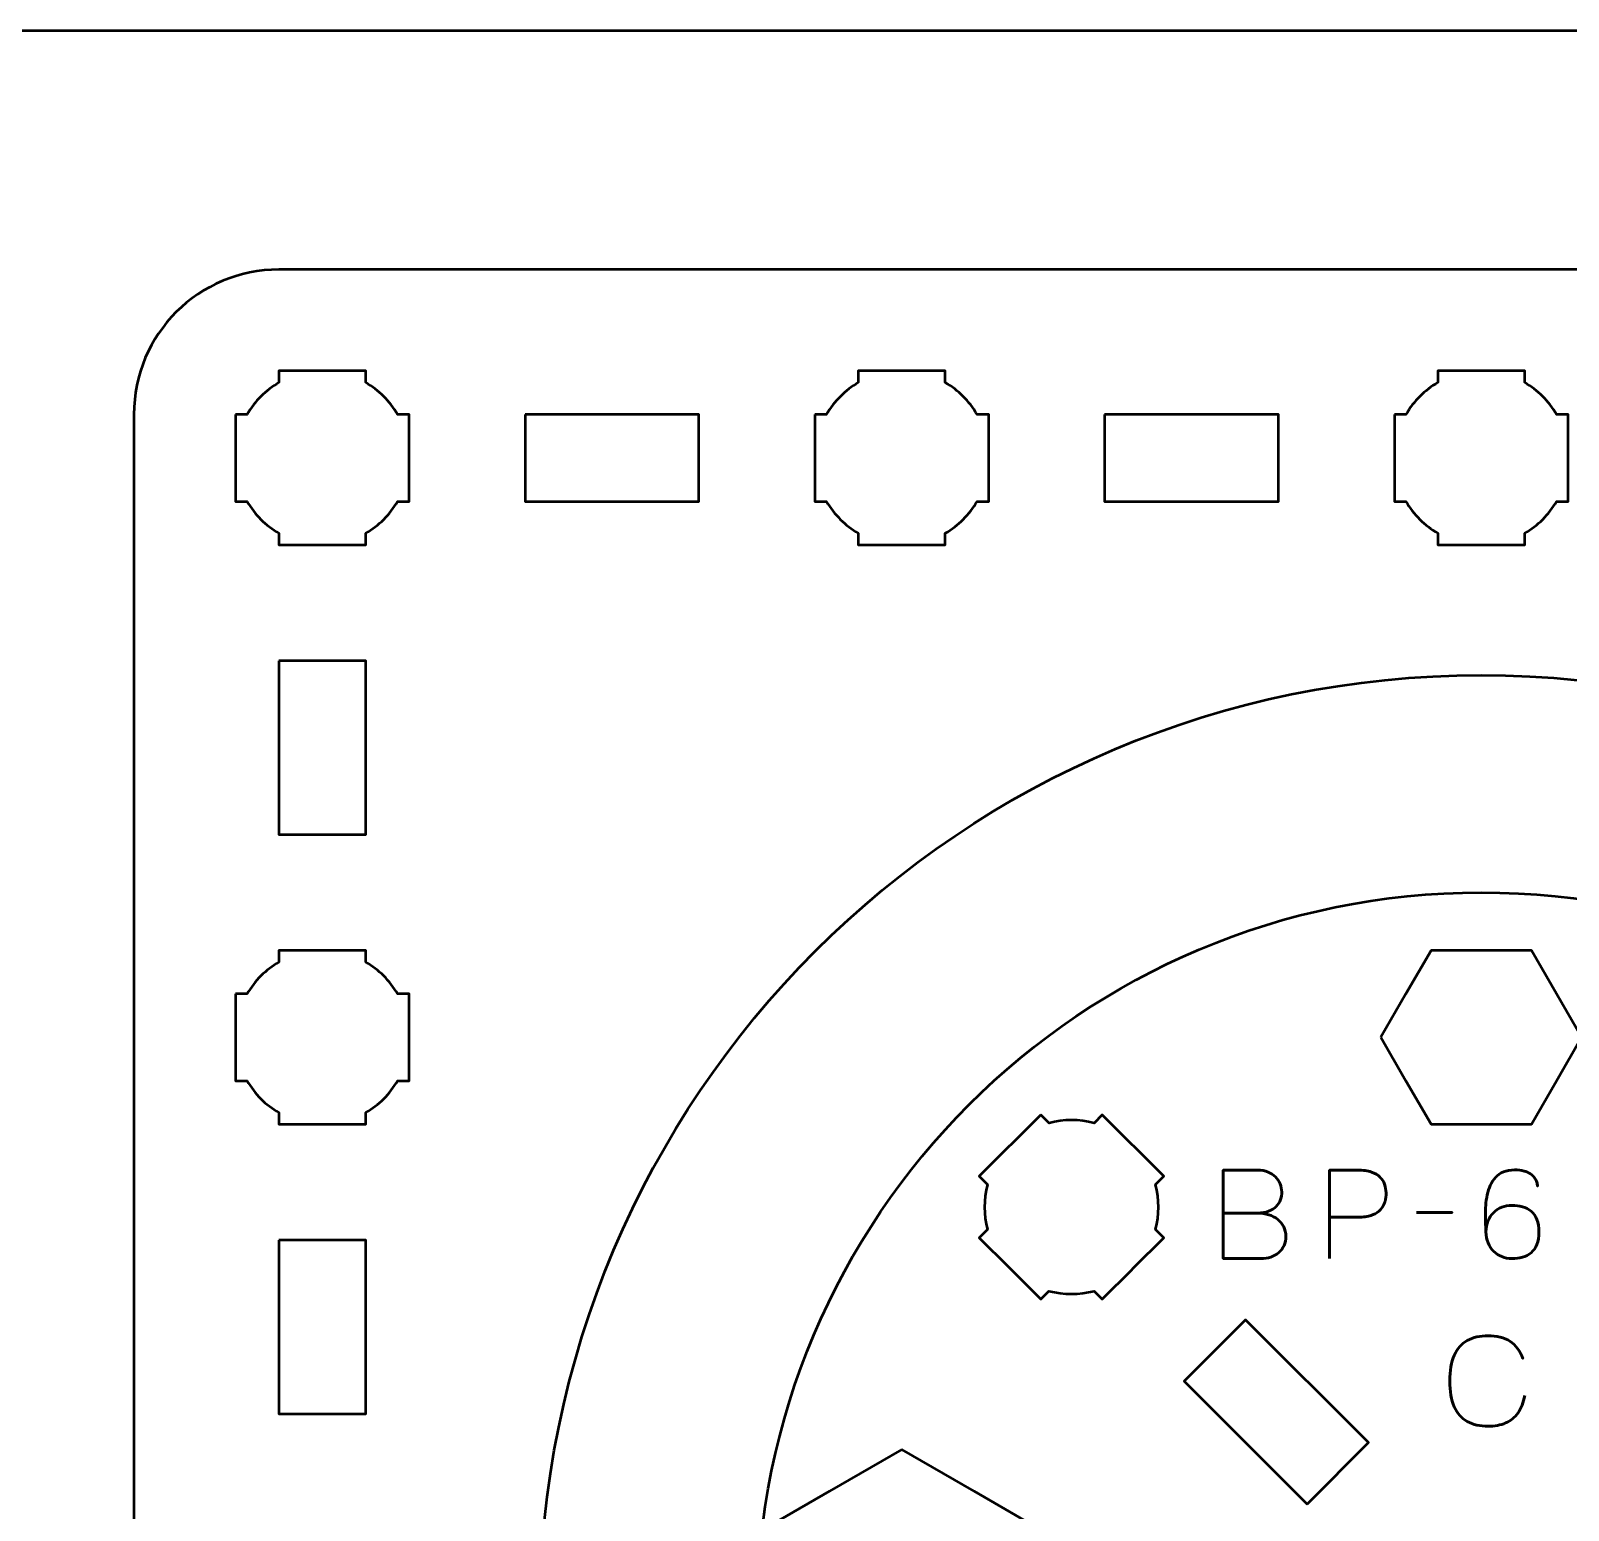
# Model space of a CAD drawing. Header units: centimetres. Extents: x -21 to 0, y -29.7 to 0.
# Drawn here: x -10.5 to -5.19, y -5.11 to 0 of the extents above; entities that cross this region are included whole.
import ezdxf

# ---------------------------------------------------------------- set-up
doc = ezdxf.new("R2010")
doc.units = ezdxf.units.CM
doc.header["$MEASUREMENT"] = 0
doc.layers.add('Layer 1', color=7, linetype='Continuous')

msp = doc.modelspace()

# ---------------------------------------------------------------- linework, layer by layer
at = {"layer": 'Layer 1', "color": 3, "lineweight": 53}
for centre, major_axis in [((-5.49369, -5.47442), (0, 3.25)), ((-5.49369, -5.47441), (0, 2.5))]:
    msp.add_ellipse(centre, major_axis=major_axis, ratio=1, dxfattribs=at)
at = {"layer": 'Layer 1', "color": 1, "lineweight": 53}
msp.add_open_spline([(-21.00003, -29.19995), (-21.00003, -29.19995), (-21.00003, -1.69992), (-21.00003, -1.69992), (-21.00003, -1.69992), (-21.00003, -1.61709), (-20.93286, -1.54992), (-20.85003, -1.54992), (-20.85003, -1.54992), (-20.7672, -1.54992), (-20.70003, -1.48275), (-20.70003, -1.39992), (-20.70003, -1.39992), (-20.70003, -1.31709), (-20.7672, -1.24992), (-20.85003, -1.24992), (-20.85003, -1.24992), (-20.93286, -1.24992), (-21.00003, -1.18275), (-21.00003, -1.09992), (-21.00003, -1.09992), (-21.00003, -1.09992), (-21.00003, -0.49992), (-21.00003, -0.49992), (-21.00003, -0.49992), (-21.00003, -0.22295), (-20.77694, 0.00004), (-20.49994, 0.00004), (-20.49994, 0.00004), (-20.49994, 0.00004), (-0.50008, 0.00004), (-0.50008, 0.00004), (-0.50008, 0.00004), (-0.22294, 0.00004), (0.00002, -0.22295), (0.00002, -0.49992), (0.00002, -0.49992), (0.00002, -0.49992), (0.00002, -29.19995), (0.00002, -29.19995), (0.00002, -29.19995), (0.00002, -29.47695), (-0.22294, -29.70004), (-0.50008, -29.70004), (-0.50008, -29.70004), (-0.50008, -29.70004), (-20.49994, -29.70004), (-20.49994, -29.70004), (-20.49994, -29.70004), (-20.77694, -29.70004), (-21.00003, -29.47695), (-21.00003, -29.19995)], degree=3, knots=[0, 0, 0, 0, 0.0769231, 0.0769231, 0.0769231, 0.0769231, 0.1538462, 0.1538462, 0.1538462, 0.1538462, 0.2307692, 0.2307692, 0.2307692, 0.2307692, 0.3076923, 0.3076923, 0.3076923, 0.3076923, 0.3846154, 0.3846154, 0.3846154, 0.3846154, 0.4615385, 0.4615385, 0.4615385, 0.4615385, 0.5384615, 0.5384615, 0.5384615, 0.5384615, 0.6153846, 0.6153846, 0.6153846, 0.6153846, 0.6923077, 0.6923077, 0.6923077, 0.6923077, 0.7692308, 0.7692308, 0.7692308, 0.7692308, 0.8461538, 0.8461538, 0.8461538, 0.8461538, 0.9230769, 0.9230769, 0.9230769, 0.9230769, 1, 1, 1, 1], dxfattribs=at)
at = {"layer": 'Layer 1', "color": 3, "lineweight": 53}
msp.add_open_spline([(-9.64363, -0.82436), (-9.64363, -0.82436), (-1.34373, -0.82436), (-1.34373, -0.82436), (-1.34373, -0.82436), (-1.06673, -0.82436), (-0.84363, -1.04746), (-0.84363, -1.32446), (-0.84363, -1.32446), (-0.84363, -1.32446), (-0.84363, -9.62436), (-0.84363, -9.62436), (-0.84363, -9.62436), (-0.84363, -9.90136), (-1.06673, -10.12446), (-1.34373, -10.12446), (-1.34373, -10.12446), (-1.34373, -10.12446), (-9.64363, -10.12446), (-9.64363, -10.12446), (-9.64363, -10.12446), (-9.92063, -10.12446), (-10.14373, -9.90136), (-10.14373, -9.62436), (-10.14373, -9.62436), (-10.14373, -9.62436), (-10.14373, -1.32446), (-10.14373, -1.32446), (-10.14373, -1.32446), (-10.14373, -1.04746), (-9.92063, -0.82436), (-9.64363, -0.82436)], degree=3, knots=[0, 0, 0, 0, 0.125, 0.125, 0.125, 0.125, 0.25, 0.25, 0.25, 0.25, 0.375, 0.375, 0.375, 0.375, 0.5, 0.5, 0.5, 0.5, 0.625, 0.625, 0.625, 0.625, 0.75, 0.75, 0.75, 0.75, 0.875, 0.875, 0.875, 0.875, 1, 1, 1, 1], dxfattribs=at)
at = {"layer": 'Layer 1', "lineweight": 53}
for points, knots in [([(-9.79369, -1.32438), (-9.79369, -1.32438), (-9.75349, -1.32438), (-9.75349, -1.32438), (-9.75349, -1.32438), (-9.72716, -1.27886), (-9.6892, -1.24093), (-9.64369, -1.2146), (-9.64369, -1.2146), (-9.64369, -1.2146), (-9.64369, -1.17438), (-9.64369, -1.17438), (-9.64369, -1.17438), (-9.64369, -1.17438), (-9.34369, -1.17438), (-9.34369, -1.17438), (-9.34369, -1.17438), (-9.34369, -1.17438), (-9.34369, -1.21457), (-9.34369, -1.21457), (-9.34369, -1.21457), (-9.29816, -1.2409), (-9.26017, -1.27885), (-9.23381, -1.32438), (-9.23381, -1.32438), (-9.23381, -1.32438), (-9.19369, -1.32438), (-9.19369, -1.32438), (-9.19369, -1.32438), (-9.19369, -1.32438), (-9.19369, -1.4698), (-9.19369, -1.4698), (-9.19369, -1.4698), (-9.19369, -1.4698), (-9.19363, -1.47445), (-9.19363, -1.47445), (-9.19363, -1.47445), (-9.19363, -1.47445), (-9.19369, -1.47909), (-9.19369, -1.47909), (-9.19369, -1.47909), (-9.19369, -1.47909), (-9.19369, -1.62438), (-9.19369, -1.62438), (-9.19369, -1.62438), (-9.19369, -1.62438), (-9.23376, -1.62438), (-9.23376, -1.62438), (-9.23376, -1.62438), (-9.26011, -1.66995), (-9.29811, -1.70796), (-9.34369, -1.73432), (-9.34369, -1.73432), (-9.34369, -1.73432), (-9.34369, -1.77438), (-9.34369, -1.77438), (-9.34369, -1.77438), (-9.34369, -1.77438), (-9.48697, -1.77438), (-9.48697, -1.77438), (-9.48697, -1.77438), (-9.48697, -1.77438), (-9.49364, -1.77446), (-9.49364, -1.77446), (-9.49364, -1.77446), (-9.49364, -1.77446), (-9.50032, -1.77438), (-9.50032, -1.77438), (-9.50032, -1.77438), (-9.50032, -1.77438), (-9.64369, -1.77438), (-9.64369, -1.77438), (-9.64369, -1.77438), (-9.64369, -1.77438), (-9.64369, -1.73428), (-9.64369, -1.73428), (-9.64369, -1.73428), (-9.68923, -1.70792), (-9.72721, -1.66993), (-9.75354, -1.62438), (-9.75354, -1.62438), (-9.75354, -1.62438), (-9.79369, -1.62438), (-9.79369, -1.62438), (-9.79369, -1.62438), (-9.79369, -1.62438), (-9.79369, -1.32438), (-9.79369, -1.32438)], [0, 0, 0, 0, 0.0454545, 0.0454545, 0.0454545, 0.0454545, 0.0909091, 0.0909091, 0.0909091, 0.0909091, 0.1363636, 0.1363636, 0.1363636, 0.1363636, 0.1818182, 0.1818182, 0.1818182, 0.1818182, 0.2272727, 0.2272727, 0.2272727, 0.2272727, 0.2727273, 0.2727273, 0.2727273, 0.2727273, 0.3181818, 0.3181818, 0.3181818, 0.3181818, 0.3636364, 0.3636364, 0.3636364, 0.3636364, 0.4090909, 0.4090909, 0.4090909, 0.4090909, 0.4545455, 0.4545455, 0.4545455, 0.4545455, 0.5, 0.5, 0.5, 0.5, 0.5454545, 0.5454545, 0.5454545, 0.5454545, 0.5909091, 0.5909091, 0.5909091, 0.5909091, 0.6363636, 0.6363636, 0.6363636, 0.6363636, 0.6818182, 0.6818182, 0.6818182, 0.6818182, 0.7272727, 0.7272727, 0.7272727, 0.7272727, 0.7727273, 0.7727273, 0.7727273, 0.7727273, 0.8181818, 0.8181818, 0.8181818, 0.8181818, 0.8636364, 0.8636364, 0.8636364, 0.8636364, 0.9090909, 0.9090909, 0.9090909, 0.9090909, 0.9545455, 0.9545455, 0.9545455, 0.9545455, 1, 1, 1, 1]), ([(-7.79369, -1.32438), (-7.79369, -1.32438), (-7.75349, -1.32438), (-7.75349, -1.32438), (-7.75349, -1.32438), (-7.72716, -1.27886), (-7.6892, -1.24093), (-7.64369, -1.2146), (-7.64369, -1.2146), (-7.64369, -1.2146), (-7.64369, -1.17438), (-7.64369, -1.17438), (-7.64369, -1.17438), (-7.64369, -1.17438), (-7.34369, -1.17438), (-7.34369, -1.17438), (-7.34369, -1.17438), (-7.34369, -1.17438), (-7.34369, -1.21457), (-7.34369, -1.21457), (-7.34369, -1.21457), (-7.29816, -1.2409), (-7.26017, -1.27885), (-7.23381, -1.32438), (-7.23381, -1.32438), (-7.23381, -1.32438), (-7.19369, -1.32438), (-7.19369, -1.32438), (-7.19369, -1.32438), (-7.19369, -1.32438), (-7.19369, -1.4698), (-7.19369, -1.4698), (-7.19369, -1.4698), (-7.19369, -1.4698), (-7.19363, -1.47445), (-7.19363, -1.47445), (-7.19363, -1.47445), (-7.19363, -1.47445), (-7.19369, -1.47909), (-7.19369, -1.47909), (-7.19369, -1.47909), (-7.19369, -1.47909), (-7.19369, -1.62438), (-7.19369, -1.62438), (-7.19369, -1.62438), (-7.19369, -1.62438), (-7.23376, -1.62438), (-7.23376, -1.62438), (-7.23376, -1.62438), (-7.26011, -1.66995), (-7.29811, -1.70796), (-7.34369, -1.73432), (-7.34369, -1.73432), (-7.34369, -1.73432), (-7.34369, -1.77438), (-7.34369, -1.77438), (-7.34369, -1.77438), (-7.34369, -1.77438), (-7.48697, -1.77438), (-7.48697, -1.77438), (-7.48697, -1.77438), (-7.48697, -1.77438), (-7.49364, -1.77446), (-7.49364, -1.77446), (-7.49364, -1.77446), (-7.49364, -1.77446), (-7.50032, -1.77438), (-7.50032, -1.77438), (-7.50032, -1.77438), (-7.50032, -1.77438), (-7.64369, -1.77438), (-7.64369, -1.77438), (-7.64369, -1.77438), (-7.64369, -1.77438), (-7.64369, -1.73428), (-7.64369, -1.73428), (-7.64369, -1.73428), (-7.68923, -1.70792), (-7.72721, -1.66993), (-7.75354, -1.62438), (-7.75354, -1.62438), (-7.75354, -1.62438), (-7.79369, -1.62438), (-7.79369, -1.62438), (-7.79369, -1.62438), (-7.79369, -1.62438), (-7.79369, -1.32438), (-7.79369, -1.32438)], [0, 0, 0, 0, 0.0454545, 0.0454545, 0.0454545, 0.0454545, 0.0909091, 0.0909091, 0.0909091, 0.0909091, 0.1363636, 0.1363636, 0.1363636, 0.1363636, 0.1818182, 0.1818182, 0.1818182, 0.1818182, 0.2272727, 0.2272727, 0.2272727, 0.2272727, 0.2727273, 0.2727273, 0.2727273, 0.2727273, 0.3181818, 0.3181818, 0.3181818, 0.3181818, 0.3636364, 0.3636364, 0.3636364, 0.3636364, 0.4090909, 0.4090909, 0.4090909, 0.4090909, 0.4545455, 0.4545455, 0.4545455, 0.4545455, 0.5, 0.5, 0.5, 0.5, 0.5454545, 0.5454545, 0.5454545, 0.5454545, 0.5909091, 0.5909091, 0.5909091, 0.5909091, 0.6363636, 0.6363636, 0.6363636, 0.6363636, 0.6818182, 0.6818182, 0.6818182, 0.6818182, 0.7272727, 0.7272727, 0.7272727, 0.7272727, 0.7727273, 0.7727273, 0.7727273, 0.7727273, 0.8181818, 0.8181818, 0.8181818, 0.8181818, 0.8636364, 0.8636364, 0.8636364, 0.8636364, 0.9090909, 0.9090909, 0.9090909, 0.9090909, 0.9545455, 0.9545455, 0.9545455, 0.9545455, 1, 1, 1, 1]), ([(-5.79369, -1.32438), (-5.79369, -1.32438), (-5.75349, -1.32438), (-5.75349, -1.32438), (-5.75349, -1.32438), (-5.72716, -1.27886), (-5.6892, -1.24093), (-5.64369, -1.2146), (-5.64369, -1.2146), (-5.64369, -1.2146), (-5.64369, -1.17438), (-5.64369, -1.17438), (-5.64369, -1.17438), (-5.64369, -1.17438), (-5.34369, -1.17438), (-5.34369, -1.17438), (-5.34369, -1.17438), (-5.34369, -1.17438), (-5.34369, -1.21457), (-5.34369, -1.21457), (-5.34369, -1.21457), (-5.29816, -1.2409), (-5.26017, -1.27885), (-5.23381, -1.32438), (-5.23381, -1.32438), (-5.23381, -1.32438), (-5.19369, -1.32438), (-5.19369, -1.32438), (-5.19369, -1.32438), (-5.19369, -1.32438), (-5.19369, -1.4698), (-5.19369, -1.4698), (-5.19369, -1.4698), (-5.19369, -1.4698), (-5.19363, -1.47445), (-5.19363, -1.47445), (-5.19363, -1.47445), (-5.19363, -1.47445), (-5.19369, -1.47909), (-5.19369, -1.47909), (-5.19369, -1.47909), (-5.19369, -1.47909), (-5.19369, -1.62438), (-5.19369, -1.62438), (-5.19369, -1.62438), (-5.19369, -1.62438), (-5.23376, -1.62438), (-5.23376, -1.62438), (-5.23376, -1.62438), (-5.26011, -1.66995), (-5.29811, -1.70796), (-5.34369, -1.73432), (-5.34369, -1.73432), (-5.34369, -1.73432), (-5.34369, -1.77438), (-5.34369, -1.77438), (-5.34369, -1.77438), (-5.34369, -1.77438), (-5.48697, -1.77438), (-5.48697, -1.77438), (-5.48697, -1.77438), (-5.48697, -1.77438), (-5.49364, -1.77446), (-5.49364, -1.77446), (-5.49364, -1.77446), (-5.49364, -1.77446), (-5.50032, -1.77438), (-5.50032, -1.77438), (-5.50032, -1.77438), (-5.50032, -1.77438), (-5.64369, -1.77438), (-5.64369, -1.77438), (-5.64369, -1.77438), (-5.64369, -1.77438), (-5.64369, -1.73428), (-5.64369, -1.73428), (-5.64369, -1.73428), (-5.68923, -1.70792), (-5.72721, -1.66993), (-5.75354, -1.62438), (-5.75354, -1.62438), (-5.75354, -1.62438), (-5.79369, -1.62438), (-5.79369, -1.62438), (-5.79369, -1.62438), (-5.79369, -1.62438), (-5.79369, -1.32438), (-5.79369, -1.32438)], [0, 0, 0, 0, 0.0454545, 0.0454545, 0.0454545, 0.0454545, 0.0909091, 0.0909091, 0.0909091, 0.0909091, 0.1363636, 0.1363636, 0.1363636, 0.1363636, 0.1818182, 0.1818182, 0.1818182, 0.1818182, 0.2272727, 0.2272727, 0.2272727, 0.2272727, 0.2727273, 0.2727273, 0.2727273, 0.2727273, 0.3181818, 0.3181818, 0.3181818, 0.3181818, 0.3636364, 0.3636364, 0.3636364, 0.3636364, 0.4090909, 0.4090909, 0.4090909, 0.4090909, 0.4545455, 0.4545455, 0.4545455, 0.4545455, 0.5, 0.5, 0.5, 0.5, 0.5454545, 0.5454545, 0.5454545, 0.5454545, 0.5909091, 0.5909091, 0.5909091, 0.5909091, 0.6363636, 0.6363636, 0.6363636, 0.6363636, 0.6818182, 0.6818182, 0.6818182, 0.6818182, 0.7272727, 0.7272727, 0.7272727, 0.7272727, 0.7727273, 0.7727273, 0.7727273, 0.7727273, 0.8181818, 0.8181818, 0.8181818, 0.8181818, 0.8636364, 0.8636364, 0.8636364, 0.8636364, 0.9090909, 0.9090909, 0.9090909, 0.9090909, 0.9545455, 0.9545455, 0.9545455, 0.9545455, 1, 1, 1, 1]), ([(-8.79368, -1.32446), (-8.79368, -1.32446), (-8.19368, -1.32446), (-8.19368, -1.32446), (-8.19368, -1.32446), (-8.19368, -1.32446), (-8.19368, -1.62446), (-8.19368, -1.62446), (-8.19368, -1.62446), (-8.19368, -1.62446), (-8.79368, -1.62446), (-8.79368, -1.62446), (-8.79368, -1.62446), (-8.79368, -1.62446), (-8.79368, -1.32446), (-8.79368, -1.32446)], [0, 0, 0, 0, 0.25, 0.25, 0.25, 0.25, 0.5, 0.5, 0.5, 0.5, 0.75, 0.75, 0.75, 0.75, 1, 1, 1, 1]), ([(-6.79372, -1.32446), (-6.79372, -1.32446), (-6.19371, -1.32446), (-6.19371, -1.32446), (-6.19371, -1.32446), (-6.19371, -1.32446), (-6.19371, -1.62446), (-6.19371, -1.62446), (-6.19371, -1.62446), (-6.19371, -1.62446), (-6.79372, -1.62446), (-6.79372, -1.62446), (-6.79372, -1.62446), (-6.79372, -1.62446), (-6.79372, -1.32446), (-6.79372, -1.32446)], [0, 0, 0, 0, 0.25, 0.25, 0.25, 0.25, 0.5, 0.5, 0.5, 0.5, 0.75, 0.75, 0.75, 0.75, 1, 1, 1, 1]), ([(-9.64363, -2.17441), (-9.64363, -2.17441), (-9.34363, -2.17441), (-9.34363, -2.17441), (-9.34363, -2.17441), (-9.34363, -2.17441), (-9.34363, -2.77441), (-9.34363, -2.77441), (-9.34363, -2.77441), (-9.34363, -2.77441), (-9.64363, -2.77441), (-9.64363, -2.77441), (-9.64363, -2.77441), (-9.64363, -2.77441), (-9.64363, -2.17441), (-9.64363, -2.17441)], [0, 0, 0, 0, 0.25, 0.25, 0.25, 0.25, 0.5, 0.5, 0.5, 0.5, 0.75, 0.75, 0.75, 0.75, 1, 1, 1, 1]), ([(-9.79369, -3.32438), (-9.79369, -3.32438), (-9.75349, -3.32438), (-9.75349, -3.32438), (-9.75349, -3.32438), (-9.72716, -3.27886), (-9.6892, -3.24093), (-9.64369, -3.2146), (-9.64369, -3.2146), (-9.64369, -3.2146), (-9.64369, -3.17438), (-9.64369, -3.17438), (-9.64369, -3.17438), (-9.64369, -3.17438), (-9.34369, -3.17438), (-9.34369, -3.17438), (-9.34369, -3.17438), (-9.34369, -3.17438), (-9.34369, -3.21457), (-9.34369, -3.21457), (-9.34369, -3.21457), (-9.29816, -3.2409), (-9.26017, -3.27885), (-9.23381, -3.32438), (-9.23381, -3.32438), (-9.23381, -3.32438), (-9.19369, -3.32438), (-9.19369, -3.32438), (-9.19369, -3.32438), (-9.19369, -3.32438), (-9.19369, -3.4698), (-9.19369, -3.4698), (-9.19369, -3.4698), (-9.19369, -3.4698), (-9.19363, -3.47445), (-9.19363, -3.47445), (-9.19363, -3.47445), (-9.19363, -3.47445), (-9.19369, -3.47909), (-9.19369, -3.47909), (-9.19369, -3.47909), (-9.19369, -3.47909), (-9.19369, -3.62438), (-9.19369, -3.62438), (-9.19369, -3.62438), (-9.19369, -3.62438), (-9.23376, -3.62438), (-9.23376, -3.62438), (-9.23376, -3.62438), (-9.26011, -3.66995), (-9.29811, -3.70796), (-9.34369, -3.73432), (-9.34369, -3.73432), (-9.34369, -3.73432), (-9.34369, -3.77438), (-9.34369, -3.77438), (-9.34369, -3.77438), (-9.34369, -3.77438), (-9.48697, -3.77438), (-9.48697, -3.77438), (-9.48697, -3.77438), (-9.48697, -3.77438), (-9.49364, -3.77446), (-9.49364, -3.77446), (-9.49364, -3.77446), (-9.49364, -3.77446), (-9.50032, -3.77438), (-9.50032, -3.77438), (-9.50032, -3.77438), (-9.50032, -3.77438), (-9.64369, -3.77438), (-9.64369, -3.77438), (-9.64369, -3.77438), (-9.64369, -3.77438), (-9.64369, -3.73428), (-9.64369, -3.73428), (-9.64369, -3.73428), (-9.68923, -3.70792), (-9.72721, -3.66993), (-9.75354, -3.62438), (-9.75354, -3.62438), (-9.75354, -3.62438), (-9.79369, -3.62438), (-9.79369, -3.62438), (-9.79369, -3.62438), (-9.79369, -3.62438), (-9.79369, -3.32438), (-9.79369, -3.32438)], [0, 0, 0, 0, 0.0454545, 0.0454545, 0.0454545, 0.0454545, 0.0909091, 0.0909091, 0.0909091, 0.0909091, 0.1363636, 0.1363636, 0.1363636, 0.1363636, 0.1818182, 0.1818182, 0.1818182, 0.1818182, 0.2272727, 0.2272727, 0.2272727, 0.2272727, 0.2727273, 0.2727273, 0.2727273, 0.2727273, 0.3181818, 0.3181818, 0.3181818, 0.3181818, 0.3636364, 0.3636364, 0.3636364, 0.3636364, 0.4090909, 0.4090909, 0.4090909, 0.4090909, 0.4545455, 0.4545455, 0.4545455, 0.4545455, 0.5, 0.5, 0.5, 0.5, 0.5454545, 0.5454545, 0.5454545, 0.5454545, 0.5909091, 0.5909091, 0.5909091, 0.5909091, 0.6363636, 0.6363636, 0.6363636, 0.6363636, 0.6818182, 0.6818182, 0.6818182, 0.6818182, 0.7272727, 0.7272727, 0.7272727, 0.7272727, 0.7727273, 0.7727273, 0.7727273, 0.7727273, 0.8181818, 0.8181818, 0.8181818, 0.8181818, 0.8636364, 0.8636364, 0.8636364, 0.8636364, 0.9090909, 0.9090909, 0.9090909, 0.9090909, 0.9545455, 0.9545455, 0.9545455, 0.9545455, 1, 1, 1, 1]), ([(-5.84009, -3.47438), (-5.84009, -3.47438), (-5.75348, -3.32438), (-5.75348, -3.32438), (-5.75348, -3.32438), (-5.75348, -3.32438), (-5.66688, -3.17438), (-5.66688, -3.17438), (-5.66688, -3.17438), (-5.66688, -3.17438), (-5.49368, -3.17438), (-5.49368, -3.17438), (-5.49368, -3.17438), (-5.49368, -3.17438), (-5.32048, -3.17438), (-5.32048, -3.17438), (-5.32048, -3.17438), (-5.32048, -3.17438), (-5.23388, -3.32438), (-5.23388, -3.32438), (-5.23388, -3.32438), (-5.23388, -3.32438), (-5.14727, -3.47438), (-5.14727, -3.47438), (-5.14727, -3.47438), (-5.14727, -3.47438), (-5.23388, -3.62438), (-5.23388, -3.62438), (-5.23388, -3.62438), (-5.23388, -3.62438), (-5.32048, -3.77438), (-5.32048, -3.77438), (-5.32048, -3.77438), (-5.32048, -3.77438), (-5.49368, -3.77438), (-5.49368, -3.77438), (-5.49368, -3.77438), (-5.49368, -3.77438), (-5.66688, -3.77438), (-5.66688, -3.77438), (-5.66688, -3.77438), (-5.66688, -3.77438), (-5.75348, -3.62438), (-5.75348, -3.62438), (-5.75348, -3.62438), (-5.75348, -3.62438), (-5.84009, -3.47438), (-5.84009, -3.47438)], [0, 0, 0, 0, 0.0833333, 0.0833333, 0.0833333, 0.0833333, 0.1666667, 0.1666667, 0.1666667, 0.1666667, 0.25, 0.25, 0.25, 0.25, 0.3333333, 0.3333333, 0.3333333, 0.3333333, 0.4166667, 0.4166667, 0.4166667, 0.4166667, 0.5, 0.5, 0.5, 0.5, 0.5833333, 0.5833333, 0.5833333, 0.5833333, 0.6666667, 0.6666667, 0.6666667, 0.6666667, 0.75, 0.75, 0.75, 0.75, 0.8333333, 0.8333333, 0.8333333, 0.8333333, 0.9166667, 0.9166667, 0.9166667, 0.9166667, 1, 1, 1, 1]), ([(-7.01399, -3.74198), (-7.01399, -3.74198), (-6.98556, -3.7704), (-6.98556, -3.7704), (-6.98556, -3.7704), (-6.93476, -3.75683), (-6.8811, -3.75685), (-6.8303, -3.77042), (-6.8303, -3.77042), (-6.8303, -3.77042), (-6.80186, -3.74198), (-6.80186, -3.74198), (-6.80186, -3.74198), (-6.80186, -3.74198), (-6.58973, -3.95411), (-6.58973, -3.95411), (-6.58973, -3.95411), (-6.58973, -3.95411), (-6.61814, -3.98253), (-6.61814, -3.98253), (-6.61814, -3.98253), (-6.60457, -4.03334), (-6.60454, -4.08704), (-6.61809, -4.13787), (-6.61809, -4.13787), (-6.61809, -4.13787), (-6.58973, -4.16624), (-6.58973, -4.16624), (-6.58973, -4.16624), (-6.58973, -4.16624), (-6.69255, -4.26907), (-6.69255, -4.26907), (-6.69255, -4.26907), (-6.69255, -4.26907), (-6.6958, -4.2724), (-6.6958, -4.2724), (-6.6958, -4.2724), (-6.6958, -4.2724), (-6.69912, -4.27564), (-6.69912, -4.27564), (-6.69912, -4.27564), (-6.69912, -4.27564), (-6.80186, -4.37837), (-6.80186, -4.37837), (-6.80186, -4.37837), (-6.80186, -4.37837), (-6.83019, -4.35004), (-6.83019, -4.35004), (-6.83019, -4.35004), (-6.88105, -4.36363), (-6.93479, -4.36364), (-6.98566, -4.35005), (-6.98566, -4.35005), (-6.98566, -4.35005), (-7.01399, -4.37837), (-7.01399, -4.37837), (-7.01399, -4.37837), (-7.01399, -4.37837), (-7.1153, -4.27706), (-7.1153, -4.27706), (-7.1153, -4.27706), (-7.1153, -4.27706), (-7.12008, -4.2724), (-7.12008, -4.2724), (-7.12008, -4.2724), (-7.12008, -4.2724), (-7.12474, -4.26762), (-7.12474, -4.26762), (-7.12474, -4.26762), (-7.12474, -4.26762), (-7.22612, -4.16624), (-7.22612, -4.16624), (-7.22612, -4.16624), (-7.22612, -4.16624), (-7.19777, -4.13789), (-7.19777, -4.13789), (-7.19777, -4.13789), (-7.21133, -4.08704), (-7.21132, -4.03333), (-7.19773, -3.9825), (-7.19773, -3.9825), (-7.19773, -3.9825), (-7.22612, -3.95411), (-7.22612, -3.95411), (-7.22612, -3.95411), (-7.22612, -3.95411), (-7.01399, -3.74198), (-7.01399, -3.74198)], [0, 0, 0, 0, 0.0454545, 0.0454545, 0.0454545, 0.0454545, 0.0909091, 0.0909091, 0.0909091, 0.0909091, 0.1363636, 0.1363636, 0.1363636, 0.1363636, 0.1818182, 0.1818182, 0.1818182, 0.1818182, 0.2272727, 0.2272727, 0.2272727, 0.2272727, 0.2727273, 0.2727273, 0.2727273, 0.2727273, 0.3181818, 0.3181818, 0.3181818, 0.3181818, 0.3636364, 0.3636364, 0.3636364, 0.3636364, 0.4090909, 0.4090909, 0.4090909, 0.4090909, 0.4545455, 0.4545455, 0.4545455, 0.4545455, 0.5, 0.5, 0.5, 0.5, 0.5454545, 0.5454545, 0.5454545, 0.5454545, 0.5909091, 0.5909091, 0.5909091, 0.5909091, 0.6363636, 0.6363636, 0.6363636, 0.6363636, 0.6818182, 0.6818182, 0.6818182, 0.6818182, 0.7272727, 0.7272727, 0.7272727, 0.7272727, 0.7727273, 0.7727273, 0.7727273, 0.7727273, 0.8181818, 0.8181818, 0.8181818, 0.8181818, 0.8636364, 0.8636364, 0.8636364, 0.8636364, 0.9090909, 0.9090909, 0.9090909, 0.9090909, 0.9545455, 0.9545455, 0.9545455, 0.9545455, 1, 1, 1, 1]), ([(-9.64363, -4.17437), (-9.64363, -4.17437), (-9.34363, -4.17437), (-9.34363, -4.17437), (-9.34363, -4.17437), (-9.34363, -4.17437), (-9.34363, -4.77438), (-9.34363, -4.77438), (-9.34363, -4.77438), (-9.34363, -4.77438), (-9.64363, -4.77438), (-9.64363, -4.77438), (-9.64363, -4.77438), (-9.64363, -4.77438), (-9.64363, -4.17437), (-9.64363, -4.17437)], [0, 0, 0, 0, 0.25, 0.25, 0.25, 0.25, 0.5, 0.5, 0.5, 0.5, 0.75, 0.75, 0.75, 0.75, 1, 1, 1, 1]), ([(-6.09476, -5.08555), (-6.09476, -5.08555), (-6.51903, -4.66128), (-6.51903, -4.66128), (-6.51903, -4.66128), (-6.51903, -4.66128), (-6.3069, -4.44915), (-6.3069, -4.44915), (-6.3069, -4.44915), (-6.3069, -4.44915), (-5.88263, -4.87342), (-5.88263, -4.87342), (-5.88263, -4.87342), (-5.88263, -4.87342), (-6.09476, -5.08555), (-6.09476, -5.08555)], [0, 0, 0, 0, 0.25, 0.25, 0.25, 0.25, 0.5, 0.5, 0.5, 0.5, 0.75, 0.75, 0.75, 0.75, 1, 1, 1, 1]), ([(-7.49368, -4.89704), (-7.49368, -4.89704), (-7.24368, -5.04138), (-7.24368, -5.04138), (-7.24368, -5.04138), (-7.24368, -5.04138), (-6.99368, -5.18572), (-6.99368, -5.18572), (-6.99368, -5.18572), (-6.99368, -5.18572), (-6.99368, -5.4744), (-6.99368, -5.4744), (-6.99368, -5.4744), (-6.99368, -5.4744), (-6.99368, -5.76308), (-6.99368, -5.76308), (-6.99368, -5.76308), (-6.99368, -5.76308), (-7.24368, -5.90742), (-7.24368, -5.90742), (-7.24368, -5.90742), (-7.24368, -5.90742), (-7.49368, -6.05176), (-7.49368, -6.05176), (-7.49368, -6.05176), (-7.49368, -6.05176), (-7.74368, -5.90742), (-7.74368, -5.90742), (-7.74368, -5.90742), (-7.74368, -5.90742), (-7.99368, -5.76308), (-7.99368, -5.76308), (-7.99368, -5.76308), (-7.99368, -5.76308), (-7.99368, -5.4744), (-7.99368, -5.4744), (-7.99368, -5.4744), (-7.99368, -5.4744), (-7.99368, -5.18572), (-7.99368, -5.18572), (-7.99368, -5.18572), (-7.99368, -5.18572), (-7.74368, -5.04138), (-7.74368, -5.04138), (-7.74368, -5.04138), (-7.74368, -5.04138), (-7.49368, -4.89704), (-7.49368, -4.89704)], [0, 0, 0, 0, 0.0833333, 0.0833333, 0.0833333, 0.0833333, 0.1666667, 0.1666667, 0.1666667, 0.1666667, 0.25, 0.25, 0.25, 0.25, 0.3333333, 0.3333333, 0.3333333, 0.3333333, 0.4166667, 0.4166667, 0.4166667, 0.4166667, 0.5, 0.5, 0.5, 0.5, 0.5833333, 0.5833333, 0.5833333, 0.5833333, 0.6666667, 0.6666667, 0.6666667, 0.6666667, 0.75, 0.75, 0.75, 0.75, 0.8333333, 0.8333333, 0.8333333, 0.8333333, 0.9166667, 0.9166667, 0.9166667, 0.9166667, 1, 1, 1, 1])]:
    msp.add_open_spline(points, degree=3, knots=knots, dxfattribs=at)
at = {"layer": 'Layer 1', "color": 5, "lineweight": 53}
for points, knots in [([(-6.38415, -4.081), (-6.38415, -4.081), (-6.26689, -4.081), (-6.26689, -4.081), (-6.26689, -4.081), (-6.25165, -4.08093), (-6.23867, -4.07882), (-6.22773, -4.07465), (-6.22773, -4.07465), (-6.21686, -4.07056), (-6.20805, -4.06499), (-6.2012, -4.058), (-6.2012, -4.058), (-6.19436, -4.05102), (-6.18942, -4.04312), (-6.18631, -4.03437), (-6.18631, -4.03437), (-6.18328, -4.02569), (-6.18187, -4.01666), (-6.18222, -4.00735), (-6.18222, -4.00735), (-6.18265, -3.99803), (-6.18462, -3.989), (-6.18815, -3.98018), (-6.18815, -3.98018), (-6.19161, -3.97136), (-6.19683, -3.96339), (-6.20367, -3.95626), (-6.20367, -3.95626), (-6.21051, -3.94914), (-6.21905, -3.94349), (-6.22942, -3.93933), (-6.22942, -3.93933), (-6.2398, -3.9351), (-6.252, -3.93291), (-6.26604, -3.93284), (-6.26604, -3.93284), (-6.26604, -3.93284), (-6.38415, -3.93284), (-6.38415, -3.93284), (-6.38415, -3.93284), (-6.38415, -3.93284), (-6.38415, -4.23806), (-6.38415, -4.23806), (-6.38415, -4.23806), (-6.38415, -4.23806), (-6.25419, -4.23806), (-6.25419, -4.23806), (-6.25419, -4.23806), (-6.24205, -4.23806), (-6.23076, -4.2363), (-6.22032, -4.23284), (-6.22032, -4.23284), (-6.20988, -4.22931), (-6.20078, -4.2243), (-6.19288, -4.2176), (-6.19288, -4.2176), (-6.18504, -4.21097), (-6.17891, -4.20292), (-6.17453, -4.1934), (-6.17453, -4.1934), (-6.17016, -4.18387), (-6.1679, -4.17308), (-6.16783, -4.16101), (-6.16783, -4.16101), (-6.16811, -4.14888), (-6.17065, -4.13794), (-6.17552, -4.12814), (-6.17552, -4.12814), (-6.18039, -4.11833), (-6.18716, -4.10993), (-6.19591, -4.10288), (-6.19591, -4.10288), (-6.20466, -4.09589), (-6.2151, -4.09046), (-6.2271, -4.08672), (-6.2271, -4.08672), (-6.23909, -4.08298), (-6.25235, -4.08108), (-6.26689, -4.081), (-6.26689, -4.081), (-6.25235, -4.08108), (-6.23909, -4.08298), (-6.2271, -4.08672), (-6.2271, -4.08672), (-6.2151, -4.09046), (-6.20466, -4.09589), (-6.19591, -4.10288), (-6.19591, -4.10288), (-6.18716, -4.10993), (-6.18039, -4.11833), (-6.17552, -4.12814), (-6.17552, -4.12814), (-6.17065, -4.13794), (-6.16811, -4.14888), (-6.16783, -4.16101), (-6.16783, -4.16101), (-6.1679, -4.17308), (-6.17016, -4.18387), (-6.17453, -4.1934), (-6.17453, -4.1934), (-6.17891, -4.20292), (-6.18504, -4.21097), (-6.19288, -4.2176), (-6.19288, -4.2176), (-6.20078, -4.2243), (-6.20988, -4.22931), (-6.22032, -4.23284), (-6.22032, -4.23284), (-6.23076, -4.2363), (-6.24205, -4.23806), (-6.25419, -4.23806), (-6.25419, -4.23806), (-6.25419, -4.23806), (-6.38415, -4.23806), (-6.38415, -4.23806), (-6.38415, -4.23806), (-6.38415, -4.23806), (-6.38415, -3.93284), (-6.38415, -3.93284), (-6.38415, -3.93284), (-6.38415, -3.93284), (-6.26604, -3.93284), (-6.26604, -3.93284), (-6.26604, -3.93284), (-6.252, -3.93291), (-6.2398, -3.9351), (-6.22942, -3.93933), (-6.22942, -3.93933), (-6.21905, -3.94349), (-6.21051, -3.94914), (-6.20367, -3.95626), (-6.20367, -3.95626), (-6.19683, -3.96339), (-6.19161, -3.97136), (-6.18815, -3.98018), (-6.18815, -3.98018), (-6.18462, -3.989), (-6.18265, -3.99803), (-6.18222, -4.00735), (-6.18222, -4.00735), (-6.18187, -4.01666), (-6.18328, -4.02569), (-6.18631, -4.03437), (-6.18631, -4.03437), (-6.18942, -4.04312), (-6.19436, -4.05102), (-6.2012, -4.058), (-6.2012, -4.058), (-6.20805, -4.06499), (-6.21686, -4.07056), (-6.22773, -4.07465), (-6.22773, -4.07465), (-6.23867, -4.07882), (-6.25165, -4.08093), (-6.26689, -4.081), (-6.26689, -4.081), (-6.26689, -4.081), (-6.38415, -4.081), (-6.38415, -4.081)], [0, 0, 0, 0, 0.025, 0.025, 0.025, 0.025, 0.05, 0.05, 0.05, 0.05, 0.075, 0.075, 0.075, 0.075, 0.1, 0.1, 0.1, 0.1, 0.125, 0.125, 0.125, 0.125, 0.15, 0.15, 0.15, 0.15, 0.175, 0.175, 0.175, 0.175, 0.2, 0.2, 0.2, 0.2, 0.225, 0.225, 0.225, 0.225, 0.25, 0.25, 0.25, 0.25, 0.275, 0.275, 0.275, 0.275, 0.3, 0.3, 0.3, 0.3, 0.325, 0.325, 0.325, 0.325, 0.35, 0.35, 0.35, 0.35, 0.375, 0.375, 0.375, 0.375, 0.4, 0.4, 0.4, 0.4, 0.425, 0.425, 0.425, 0.425, 0.45, 0.45, 0.45, 0.45, 0.475, 0.475, 0.475, 0.475, 0.5, 0.5, 0.5, 0.5, 0.525, 0.525, 0.525, 0.525, 0.55, 0.55, 0.55, 0.55, 0.575, 0.575, 0.575, 0.575, 0.6, 0.6, 0.6, 0.6, 0.625, 0.625, 0.625, 0.625, 0.65, 0.65, 0.65, 0.65, 0.675, 0.675, 0.675, 0.675, 0.7, 0.7, 0.7, 0.7, 0.725, 0.725, 0.725, 0.725, 0.75, 0.75, 0.75, 0.75, 0.775, 0.775, 0.775, 0.775, 0.8, 0.8, 0.8, 0.8, 0.825, 0.825, 0.825, 0.825, 0.85, 0.85, 0.85, 0.85, 0.875, 0.875, 0.875, 0.875, 0.9, 0.9, 0.9, 0.9, 0.925, 0.925, 0.925, 0.925, 0.95, 0.95, 0.95, 0.95, 0.975, 0.975, 0.975, 0.975, 1, 1, 1, 1]), ([(-6.01797, -4.23806), (-6.01797, -4.23806), (-6.01797, -3.93284), (-6.01797, -3.93284), (-6.01797, -3.93284), (-6.01797, -3.93284), (-5.9206, -3.93284), (-5.9206, -3.93284), (-5.9206, -3.93284), (-5.90113, -3.93291), (-5.88512, -3.9351), (-5.87249, -3.93933), (-5.87249, -3.93933), (-5.85993, -3.94349), (-5.85005, -3.94928), (-5.84292, -3.95662), (-5.84292, -3.95662), (-5.8358, -3.96388), (-5.83072, -3.97221), (-5.82761, -3.98159), (-5.82761, -3.98159), (-5.82458, -3.99098), (-5.82282, -4.00078), (-5.82239, -4.01116), (-5.82239, -4.01116), (-5.8219, -4.02153), (-5.8231, -4.03169), (-5.82592, -4.04156), (-5.82592, -4.04156), (-5.82881, -4.05144), (-5.83368, -4.0604), (-5.84067, -4.06845), (-5.84067, -4.06845), (-5.84758, -4.07649), (-5.85696, -4.08291), (-5.86875, -4.08764), (-5.86875, -4.08764), (-5.88053, -4.09243), (-5.89513, -4.09483), (-5.91256, -4.09497), (-5.91256, -4.09497), (-5.91256, -4.09497), (-6.01797, -4.09497), (-6.01797, -4.09497), (-6.01797, -4.09497), (-6.01797, -4.09497), (-5.91256, -4.09497), (-5.91256, -4.09497), (-5.91256, -4.09497), (-5.89549, -4.09483), (-5.88102, -4.09243), (-5.86931, -4.08764), (-5.86931, -4.08764), (-5.85753, -4.08291), (-5.84814, -4.07649), (-5.84109, -4.06845), (-5.84109, -4.06845), (-5.8341, -4.0604), (-5.82909, -4.05144), (-5.82613, -4.04156), (-5.82613, -4.04156), (-5.82317, -4.03169), (-5.8219, -4.02153), (-5.82239, -4.01116), (-5.82239, -4.01116), (-5.82282, -4.00078), (-5.82458, -3.99098), (-5.82775, -3.98159), (-5.82775, -3.98159), (-5.83086, -3.97221), (-5.83608, -3.96388), (-5.84321, -3.95662), (-5.84321, -3.95662), (-5.8504, -3.94928), (-5.86028, -3.94349), (-5.87284, -3.93933), (-5.87284, -3.93933), (-5.88547, -3.9351), (-5.90134, -3.93291), (-5.9206, -3.93284), (-5.9206, -3.93284), (-5.9206, -3.93284), (-6.01797, -3.93284), (-6.01797, -3.93284), (-6.01797, -3.93284), (-6.01797, -3.93284), (-6.01797, -4.23806), (-6.01797, -4.23806)], [0, 0, 0, 0, 0.0454545, 0.0454545, 0.0454545, 0.0454545, 0.0909091, 0.0909091, 0.0909091, 0.0909091, 0.1363636, 0.1363636, 0.1363636, 0.1363636, 0.1818182, 0.1818182, 0.1818182, 0.1818182, 0.2272727, 0.2272727, 0.2272727, 0.2272727, 0.2727273, 0.2727273, 0.2727273, 0.2727273, 0.3181818, 0.3181818, 0.3181818, 0.3181818, 0.3636364, 0.3636364, 0.3636364, 0.3636364, 0.4090909, 0.4090909, 0.4090909, 0.4090909, 0.4545455, 0.4545455, 0.4545455, 0.4545455, 0.5, 0.5, 0.5, 0.5, 0.5454545, 0.5454545, 0.5454545, 0.5454545, 0.5909091, 0.5909091, 0.5909091, 0.5909091, 0.6363636, 0.6363636, 0.6363636, 0.6363636, 0.6818182, 0.6818182, 0.6818182, 0.6818182, 0.7272727, 0.7272727, 0.7272727, 0.7272727, 0.7727273, 0.7727273, 0.7727273, 0.7727273, 0.8181818, 0.8181818, 0.8181818, 0.8181818, 0.8636364, 0.8636364, 0.8636364, 0.8636364, 0.9090909, 0.9090909, 0.9090909, 0.9090909, 0.9545455, 0.9545455, 0.9545455, 0.9545455, 1, 1, 1, 1]), ([(-5.47738, -4.1462), (-5.47731, -4.13237), (-5.47506, -4.11988), (-5.47054, -4.10859), (-5.47054, -4.10859), (-5.4661, -4.09737), (-5.45982, -4.08771), (-5.4517, -4.07959), (-5.4517, -4.07959), (-5.44366, -4.07155), (-5.43413, -4.06534), (-5.42327, -4.06097), (-5.42327, -4.06097), (-5.4124, -4.05659), (-5.40048, -4.05441), (-5.38764, -4.05433), (-5.38764, -4.05433), (-5.37473, -4.05426), (-5.36266, -4.05589), (-5.35144, -4.05913), (-5.35144, -4.05913), (-5.34022, -4.06231), (-5.33042, -4.06753), (-5.32188, -4.07473), (-5.32188, -4.07473), (-5.31334, -4.08185), (-5.30664, -4.09131), (-5.30184, -4.10309), (-5.30184, -4.10309), (-5.29705, -4.11487), (-5.29458, -4.12919), (-5.29451, -4.1462), (-5.29451, -4.1462), (-5.29458, -4.1632), (-5.29705, -4.17752), (-5.30184, -4.18931), (-5.30184, -4.18931), (-5.30664, -4.20109), (-5.31334, -4.21054), (-5.32188, -4.21767), (-5.32188, -4.21767), (-5.33042, -4.22487), (-5.34022, -4.23009), (-5.35144, -4.23326), (-5.35144, -4.23326), (-5.36266, -4.23651), (-5.37473, -4.23813), (-5.38764, -4.23806), (-5.38764, -4.23806), (-5.40048, -4.23799), (-5.41226, -4.2358), (-5.42306, -4.23143), (-5.42306, -4.23143), (-5.43378, -4.22705), (-5.44309, -4.22084), (-5.45107, -4.21273), (-5.45107, -4.21273), (-5.45904, -4.20469), (-5.46532, -4.19502), (-5.46983, -4.18373), (-5.46983, -4.18373), (-5.47442, -4.17251), (-5.47689, -4.16003), (-5.47738, -4.1462), (-5.47738, -4.1462), (-5.47767, -4.13921), (-5.47802, -4.13089), (-5.47851, -4.12122), (-5.47851, -4.12122), (-5.47901, -4.11148), (-5.47929, -4.1009), (-5.47936, -4.08954), (-5.47936, -4.08954), (-5.47943, -4.07811), (-5.47908, -4.06633), (-5.47816, -4.05426), (-5.47816, -4.05426), (-5.47731, -4.04213), (-5.47562, -4.0302), (-5.47315, -4.01842), (-5.47315, -4.01842), (-5.47068, -4.00671), (-5.46715, -3.99563), (-5.4625, -3.98526), (-5.4625, -3.98526), (-5.45784, -3.97489), (-5.45184, -3.96572), (-5.44443, -3.95774), (-5.44443, -3.95774), (-5.43696, -3.94977), (-5.42785, -3.94349), (-5.41706, -3.93891), (-5.41706, -3.93891), (-5.40626, -3.93439), (-5.39349, -3.93206), (-5.37875, -3.93199), (-5.37875, -3.93199), (-5.36591, -3.93206), (-5.35504, -3.93333), (-5.34601, -3.9358), (-5.34601, -3.9358), (-5.33698, -3.93827), (-5.32957, -3.94159), (-5.32364, -3.94568), (-5.32364, -3.94568), (-5.31779, -3.94984), (-5.31313, -3.95436), (-5.30975, -3.95937), (-5.30975, -3.95937), (-5.30636, -3.96431), (-5.30382, -3.96932), (-5.30227, -3.97433), (-5.30227, -3.97433), (-5.30064, -3.97933), (-5.29959, -3.98399), (-5.29916, -3.9883), (-5.29916, -3.9883), (-5.29959, -3.98399), (-5.30064, -3.97933), (-5.30227, -3.97433), (-5.30227, -3.97433), (-5.30382, -3.96932), (-5.30636, -3.96431), (-5.30975, -3.95937), (-5.30975, -3.95937), (-5.31313, -3.95436), (-5.31779, -3.94984), (-5.32364, -3.94568), (-5.32364, -3.94568), (-5.32957, -3.94159), (-5.33698, -3.93827), (-5.34601, -3.9358), (-5.34601, -3.9358), (-5.35504, -3.93333), (-5.36591, -3.93206), (-5.37875, -3.93199), (-5.37875, -3.93199), (-5.39349, -3.93206), (-5.40626, -3.93439), (-5.41706, -3.93891), (-5.41706, -3.93891), (-5.42785, -3.94349), (-5.43696, -3.94977), (-5.44443, -3.95774), (-5.44443, -3.95774), (-5.45184, -3.96572), (-5.45784, -3.97489), (-5.4625, -3.98526), (-5.4625, -3.98526), (-5.46715, -3.99563), (-5.47068, -4.00671), (-5.47315, -4.01842), (-5.47315, -4.01842), (-5.47562, -4.0302), (-5.47731, -4.04213), (-5.47816, -4.05426), (-5.47816, -4.05426), (-5.47908, -4.06633), (-5.47943, -4.07811), (-5.47936, -4.08954), (-5.47936, -4.08954), (-5.47929, -4.1009), (-5.47901, -4.11148), (-5.47851, -4.12122), (-5.47851, -4.12122), (-5.47802, -4.13089), (-5.47767, -4.13921), (-5.47738, -4.1462), (-5.47738, -4.1462), (-5.47689, -4.16003), (-5.47442, -4.17251), (-5.46983, -4.18373), (-5.46983, -4.18373), (-5.46532, -4.19502), (-5.45904, -4.20469), (-5.45107, -4.21273), (-5.45107, -4.21273), (-5.44309, -4.22084), (-5.43378, -4.22705), (-5.42306, -4.23143), (-5.42306, -4.23143), (-5.41226, -4.2358), (-5.40048, -4.23799), (-5.38764, -4.23806), (-5.38764, -4.23806), (-5.37473, -4.23813), (-5.36266, -4.23651), (-5.35144, -4.23326), (-5.35144, -4.23326), (-5.34022, -4.23009), (-5.33042, -4.22487), (-5.32188, -4.21767), (-5.32188, -4.21767), (-5.31334, -4.21054), (-5.30664, -4.20109), (-5.30184, -4.18931), (-5.30184, -4.18931), (-5.29705, -4.17752), (-5.29458, -4.1632), (-5.29451, -4.1462), (-5.29451, -4.1462), (-5.29458, -4.12919), (-5.29705, -4.11487), (-5.30184, -4.10309), (-5.30184, -4.10309), (-5.30664, -4.09131), (-5.31334, -4.08185), (-5.32188, -4.07473), (-5.32188, -4.07473), (-5.33042, -4.06753), (-5.34022, -4.06231), (-5.35144, -4.05913), (-5.35144, -4.05913), (-5.36266, -4.05589), (-5.37473, -4.05426), (-5.38764, -4.05433), (-5.38764, -4.05433), (-5.40048, -4.05441), (-5.4124, -4.05659), (-5.42327, -4.06097), (-5.42327, -4.06097), (-5.43413, -4.06534), (-5.44366, -4.07155), (-5.4517, -4.07959), (-5.4517, -4.07959), (-5.45982, -4.08771), (-5.4661, -4.09737), (-5.47054, -4.10859), (-5.47054, -4.10859), (-5.47506, -4.11988), (-5.47731, -4.13237), (-5.47738, -4.1462)], [0, 0, 0, 0, 0.0172414, 0.0172414, 0.0172414, 0.0172414, 0.0344828, 0.0344828, 0.0344828, 0.0344828, 0.0517241, 0.0517241, 0.0517241, 0.0517241, 0.0689655, 0.0689655, 0.0689655, 0.0689655, 0.0862069, 0.0862069, 0.0862069, 0.0862069, 0.1034483, 0.1034483, 0.1034483, 0.1034483, 0.1206897, 0.1206897, 0.1206897, 0.1206897, 0.137931, 0.137931, 0.137931, 0.137931, 0.1551724, 0.1551724, 0.1551724, 0.1551724, 0.1724138, 0.1724138, 0.1724138, 0.1724138, 0.1896552, 0.1896552, 0.1896552, 0.1896552, 0.2068966, 0.2068966, 0.2068966, 0.2068966, 0.2241379, 0.2241379, 0.2241379, 0.2241379, 0.2413793, 0.2413793, 0.2413793, 0.2413793, 0.2586207, 0.2586207, 0.2586207, 0.2586207, 0.2758621, 0.2758621, 0.2758621, 0.2758621, 0.2931034, 0.2931034, 0.2931034, 0.2931034, 0.3103448, 0.3103448, 0.3103448, 0.3103448, 0.3275862, 0.3275862, 0.3275862, 0.3275862, 0.3448276, 0.3448276, 0.3448276, 0.3448276, 0.362069, 0.362069, 0.362069, 0.362069, 0.3793103, 0.3793103, 0.3793103, 0.3793103, 0.3965517, 0.3965517, 0.3965517, 0.3965517, 0.4137931, 0.4137931, 0.4137931, 0.4137931, 0.4310345, 0.4310345, 0.4310345, 0.4310345, 0.4482759, 0.4482759, 0.4482759, 0.4482759, 0.4655172, 0.4655172, 0.4655172, 0.4655172, 0.4827586, 0.4827586, 0.4827586, 0.4827586, 0.5, 0.5, 0.5, 0.5, 0.5172414, 0.5172414, 0.5172414, 0.5172414, 0.5344828, 0.5344828, 0.5344828, 0.5344828, 0.5517241, 0.5517241, 0.5517241, 0.5517241, 0.5689655, 0.5689655, 0.5689655, 0.5689655, 0.5862069, 0.5862069, 0.5862069, 0.5862069, 0.6034483, 0.6034483, 0.6034483, 0.6034483, 0.6206897, 0.6206897, 0.6206897, 0.6206897, 0.637931, 0.637931, 0.637931, 0.637931, 0.6551724, 0.6551724, 0.6551724, 0.6551724, 0.6724138, 0.6724138, 0.6724138, 0.6724138, 0.6896552, 0.6896552, 0.6896552, 0.6896552, 0.7068966, 0.7068966, 0.7068966, 0.7068966, 0.7241379, 0.7241379, 0.7241379, 0.7241379, 0.7413793, 0.7413793, 0.7413793, 0.7413793, 0.7586207, 0.7586207, 0.7586207, 0.7586207, 0.7758621, 0.7758621, 0.7758621, 0.7758621, 0.7931034, 0.7931034, 0.7931034, 0.7931034, 0.8103448, 0.8103448, 0.8103448, 0.8103448, 0.8275862, 0.8275862, 0.8275862, 0.8275862, 0.8448276, 0.8448276, 0.8448276, 0.8448276, 0.862069, 0.862069, 0.862069, 0.862069, 0.8793103, 0.8793103, 0.8793103, 0.8793103, 0.8965517, 0.8965517, 0.8965517, 0.8965517, 0.9137931, 0.9137931, 0.9137931, 0.9137931, 0.9310345, 0.9310345, 0.9310345, 0.9310345, 0.9482759, 0.9482759, 0.9482759, 0.9482759, 0.9655172, 0.9655172, 0.9655172, 0.9655172, 0.9827586, 0.9827586, 0.9827586, 0.9827586, 1, 1, 1, 1]), ([(-5.71741, -4.07846), (-5.71741, -4.07846), (-5.59422, -4.07846), (-5.59422, -4.07846), (-5.59422, -4.07846), (-5.59422, -4.07846), (-5.71741, -4.07846), (-5.71741, -4.07846)], [0, 0, 0, 0, 0.5, 0.5, 0.5, 0.5, 1, 1, 1, 1]), ([(-5.3434, -4.71092), (-5.34792, -4.73512), (-5.35582, -4.75509), (-5.3669, -4.77075), (-5.3669, -4.77075), (-5.37804, -4.78635), (-5.3923, -4.79792), (-5.40965, -4.80547), (-5.40965, -4.80547), (-5.42694, -4.81302), (-5.44726, -4.81683), (-5.4704, -4.81676), (-5.4704, -4.81676), (-5.49855, -4.81683), (-5.52247, -4.81139), (-5.54209, -4.80032), (-5.54209, -4.80032), (-5.5617, -4.78931), (-5.57666, -4.77231), (-5.58696, -4.74924), (-5.58696, -4.74924), (-5.59726, -4.72616), (-5.60241, -4.6966), (-5.60248, -4.66055), (-5.60248, -4.66055), (-5.60241, -4.62464), (-5.59726, -4.59514), (-5.58696, -4.57207), (-5.58696, -4.57207), (-5.57666, -4.549), (-5.5617, -4.53193), (-5.54209, -4.52085), (-5.54209, -4.52085), (-5.52247, -4.50977), (-5.49855, -4.50427), (-5.4704, -4.50434), (-5.4704, -4.50434), (-5.44027, -4.50427), (-5.41502, -4.51069), (-5.3947, -4.5236), (-5.3947, -4.5236), (-5.37445, -4.53651), (-5.35956, -4.55648), (-5.35018, -4.5835), (-5.35018, -4.5835), (-5.35956, -4.55648), (-5.37445, -4.53651), (-5.3947, -4.5236), (-5.3947, -4.5236), (-5.41502, -4.51069), (-5.44027, -4.50427), (-5.4704, -4.50434), (-5.4704, -4.50434), (-5.49855, -4.50427), (-5.52247, -4.50977), (-5.54209, -4.52085), (-5.54209, -4.52085), (-5.5617, -4.53193), (-5.57666, -4.549), (-5.58696, -4.57207), (-5.58696, -4.57207), (-5.59726, -4.59514), (-5.60241, -4.62464), (-5.60248, -4.66055), (-5.60248, -4.66055), (-5.60241, -4.6966), (-5.59726, -4.72616), (-5.58696, -4.74924), (-5.58696, -4.74924), (-5.57666, -4.77231), (-5.5617, -4.78931), (-5.54209, -4.80032), (-5.54209, -4.80032), (-5.52247, -4.81139), (-5.49855, -4.81683), (-5.4704, -4.81676), (-5.4704, -4.81676), (-5.44726, -4.81683), (-5.42694, -4.81302), (-5.40965, -4.80547), (-5.40965, -4.80547), (-5.3923, -4.79792), (-5.37804, -4.78635), (-5.3669, -4.77075), (-5.3669, -4.77075), (-5.35582, -4.75509), (-5.34792, -4.73512), (-5.3434, -4.71092)], [0, 0, 0, 0, 0.0454545, 0.0454545, 0.0454545, 0.0454545, 0.0909091, 0.0909091, 0.0909091, 0.0909091, 0.1363636, 0.1363636, 0.1363636, 0.1363636, 0.1818182, 0.1818182, 0.1818182, 0.1818182, 0.2272727, 0.2272727, 0.2272727, 0.2272727, 0.2727273, 0.2727273, 0.2727273, 0.2727273, 0.3181818, 0.3181818, 0.3181818, 0.3181818, 0.3636364, 0.3636364, 0.3636364, 0.3636364, 0.4090909, 0.4090909, 0.4090909, 0.4090909, 0.4545455, 0.4545455, 0.4545455, 0.4545455, 0.5, 0.5, 0.5, 0.5, 0.5454545, 0.5454545, 0.5454545, 0.5454545, 0.5909091, 0.5909091, 0.5909091, 0.5909091, 0.6363636, 0.6363636, 0.6363636, 0.6363636, 0.6818182, 0.6818182, 0.6818182, 0.6818182, 0.7272727, 0.7272727, 0.7272727, 0.7272727, 0.7727273, 0.7727273, 0.7727273, 0.7727273, 0.8181818, 0.8181818, 0.8181818, 0.8181818, 0.8636364, 0.8636364, 0.8636364, 0.8636364, 0.9090909, 0.9090909, 0.9090909, 0.9090909, 0.9545455, 0.9545455, 0.9545455, 0.9545455, 1, 1, 1, 1])]:
    msp.add_open_spline(points, degree=3, knots=knots, dxfattribs=at)

doc.saveas('drawing.dxf')
